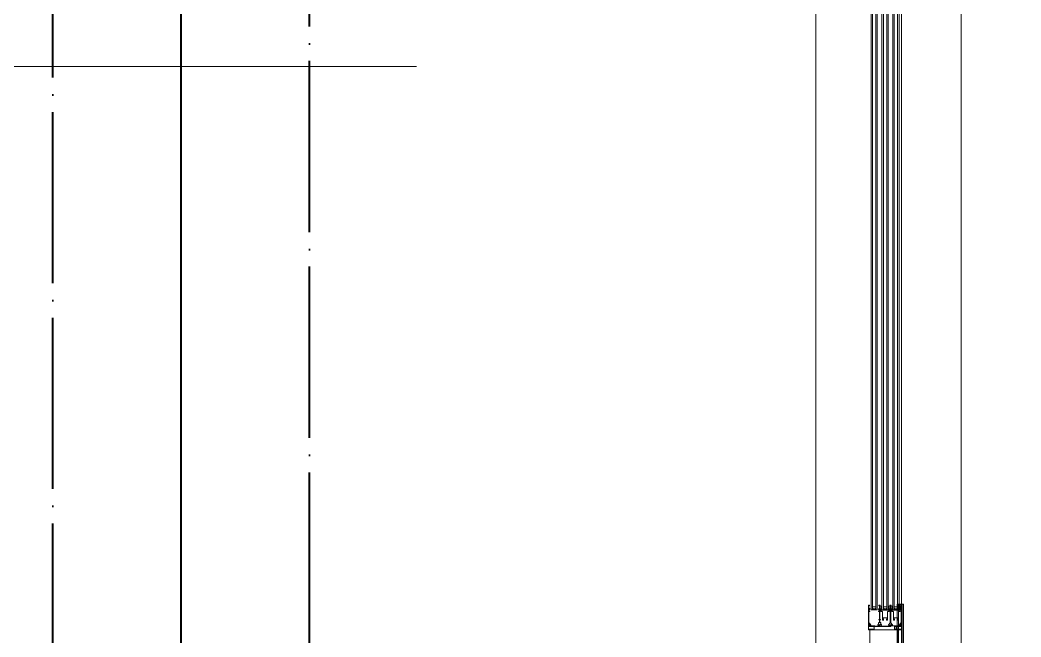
# Model space of a CAD drawing. Header units: centimetres. Extents: x 405464 to 563355, y 50011 to 66875.
# Drawn here: x 518019.2 to 518370.2, y 55194.4 to 55410.6 of the extents above; entities that cross this region are included whole.
import ezdxf
from ezdxf.enums import TextEntityAlignment as Align

# ---------------------------------------------------------------- set-up
doc = ezdxf.new("R2010")
doc.units = ezdxf.units.CM
doc.linetypes.add('DASHDOT', pattern=[25.4, 12.7, -6.35, 0, -6.35])
doc.linetypes.add('SOGUKSU1', pattern=[72, 60, -6, 0, -6])
doc.layers.get('0').update_dxf_attribs({"lineweight": 9})
for name, color, linetype, lineweight in [('0-KRCN-MİMARİ-220526', 8, 'Continuous', 9), ('0-KRCN-SHT-PROSES-BORU', 1, '0-Y_LINE', 40), ('0-KRCN-SHT-SOGUKSU', 141, 'SOGUKSU1', 40), ('A_Aks', 30, 'DASHDOT', 9), ('A_Pencere Doğrama-Ex', 140, 'Continuous', 15), ('G_0.09', 254, 'Continuous', 9), ('M00_Mahal_No$0$MH_Alan', 51, 'Continuous', 9), ('PN_Aluminyum', 150, 'Continuous', 15)]:
    doc.layers.add(name, color=color, linetype=linetype, lineweight=lineweight)
doc.styles.add('BORU', font='AGENCYR.TTF')
doc.styles.add('M00_Mahal_No$0$Kalin01', font='swissk.ttf')
doc.styles.add('M00_Mahal_No$0$Normal', font='swiss.ttf')
doc.styles.add('MAHAL', font='swissc.ttf')
doc.linetypes.add('0-Y_LINE', pattern='A,100,-0.5,["Y",BORU,S=9,R=0,X=0,Y=-4.5],-5', length=105.5)

# ---------------------------------------------------------------- blocks, each defined once
blk = doc.blocks.new('1_etap')
at = {"color": 8}
for p, q in [((1428.46, 2886.08), (1428.46, 2877.72)), ((1428.65, 2886.1), (1428.49, 2886.1)), ((1428.64, 2885.78), (1428.78, 2885.91)), ((1428.64, 2884.93), (1428.64, 2885.78)), ((1428.78, 2885.99), (1428.67, 2886.09)), ((1428.77, 2885.03), (1428.77, 2884.93)), ((1428.84, 2885.06), (1428.79, 2885.06)), ((1428.89, 2884.68), (1428.89, 2885.01)), ((1432.14, 2885.99), (1432.25, 2886.09)), ((1432.28, 2885.78), (1432.14, 2885.91)), ((1432.27, 2886.1), (1432.46, 2886.1)), ((1432.28, 2884.93), (1432.28, 2885.78)), ((1432.59, 2885.91), (1432.46, 2885.78)), ((1432.46, 2884.93), (1432.46, 2885.78)), ((1432.48, 2886.09), (1432.59, 2885.99)), ((1432.95, 2883.95), (1432.95, 2885.75)), ((1433, 2885.8), (1433.13, 2885.8)), ((1433.16, 2885.77), (1433.16, 2884.44)), ((1435.39, 2884.44), (1435.39, 2885.77)), ((1435.42, 2885.8), (1435.54, 2885.8)), ((1435.59, 2885.75), (1435.59, 2883.95)), ((1435.95, 2885.99), (1436.06, 2886.09)), ((1436.09, 2885.78), (1435.95, 2885.91)), ((1436.08, 2886.1), (1436.28, 2886.1)), ((1436.09, 2885.78), (1436.09, 2884.93)), ((1436.41, 2885.91), (1436.27, 2885.78)), ((1436.27, 2885.78), (1436.27, 2884.93)), ((1436.3, 2886.09), (1436.41, 2885.99)), ((1436.77, 2883.95), (1436.77, 2885.75)), ((1436.82, 2885.8), (1436.94, 2885.8)), ((1436.97, 2885.77), (1436.97, 2884.44)), ((1439.2, 2884.44), (1439.2, 2885.77)), ((1439.23, 2885.8), (1439.35, 2885.8)), ((1439.4, 2885.75), (1439.4, 2883.95)), ((1439.66, 2884.68), (1439.66, 2885.01)), ((1439.71, 2885.06), (1439.75, 2885.06)), ((1439.77, 2885.99), (1439.88, 2886.09)), ((1439.9, 2885.78), (1439.77, 2885.91)), ((1439.78, 2885.03), (1439.78, 2884.93)), ((1439.9, 2886.1), (1440.06, 2886.1)), ((1439.9, 2884.93), (1439.9, 2885.78)), ((1440.08, 2886.08), (1440.08, 2877.72)), ((1428.64, 2884.09), (1428.64, 2884.76)), ((1428.64, 2879.86), (1428.64, 2883.92)), ((1428.74, 2884.91), (1428.67, 2884.91)), ((1428.67, 2884.79), (1428.74, 2884.79)), ((1428.74, 2884.06), (1428.67, 2884.06)), ((1428.67, 2883.94), (1428.84, 2883.94)), ((1428.77, 2884.76), (1428.77, 2884.66)), ((1428.77, 2884.19), (1428.77, 2884.09)), ((1428.79, 2884.63), (1428.84, 2884.63)), ((1428.84, 2884.21), (1428.79, 2884.21)), ((1428.89, 2883.99), (1428.89, 2884.16)), ((1432.03, 2884.68), (1432.03, 2884.91)), ((1432.03, 2884.91), (1432.25, 2884.91)), ((1432.03, 2883.99), (1432.03, 2884.16)), ((1432.13, 2884.63), (1432.08, 2884.63)), ((1432.08, 2884.21), (1432.13, 2884.21)), ((1432.25, 2883.94), (1432.08, 2883.94)), ((1432.15, 2884.76), (1432.15, 2884.66)), ((1432.15, 2884.19), (1432.15, 2884.09)), ((1432.25, 2884.79), (1432.18, 2884.79)), ((1432.18, 2884.06), (1432.25, 2884.06)), ((1432.28, 2884.09), (1432.28, 2884.76)), ((1432.28, 2881.13), (1432.28, 2883.92)), ((1432.46, 2884.09), (1432.46, 2884.76)), ((1432.46, 2881.14), (1432.46, 2883.92)), ((1432.7, 2884.91), (1432.48, 2884.91)), ((1432.48, 2884.79), (1432.56, 2884.79)), ((1432.56, 2884.07), (1432.48, 2884.07)), ((1432.48, 2883.95), (1432.65, 2883.95)), ((1432.58, 2884.76), (1432.58, 2884.66)), ((1432.58, 2884.19), (1432.58, 2884.09)), ((1432.61, 2884.64), (1432.65, 2884.64)), ((1432.65, 2884.22), (1432.61, 2884.22)), ((1432.7, 2884.69), (1432.7, 2884.91)), ((1432.7, 2884), (1432.7, 2884.17)), ((1433.38, 2883.9), (1433, 2883.9)), ((1433.18, 2884.4), (1434.18, 2884.4)), ((1433.38, 2880.92), (1433.38, 2883.9)), ((1434.94, 2881.72), (1433.6, 2881.72)), ((1433.6, 2881.72), (1433.6, 2881.24)), ((1434.2, 2884.38), (1434.2, 2884.36)), ((1434.22, 2884.34), (1434.33, 2884.34)), ((1434.35, 2884.36), (1434.35, 2884.38)), ((1434.37, 2884.4), (1435.36, 2884.4)), ((1434.94, 2881.53), (1434.94, 2881.72)), ((1434.97, 2881.47), (1434.94, 2881.52)), ((1434.94, 2881.42), (1434.97, 2881.47)), ((1435.54, 2883.9), (1435.16, 2883.9)), ((1435.16, 2883.9), (1435.16, 2880.92)), ((1436.06, 2884.91), (1435.84, 2884.91)), ((1435.84, 2884.91), (1435.84, 2884.69)), ((1435.84, 2884.17), (1435.84, 2884)), ((1435.89, 2884.64), (1435.94, 2884.64)), ((1435.94, 2884.22), (1435.89, 2884.22)), ((1435.89, 2883.95), (1436.06, 2883.95)), ((1435.96, 2884.66), (1435.96, 2884.76)), ((1435.96, 2884.09), (1435.96, 2884.19)), ((1435.99, 2884.79), (1436.06, 2884.79)), ((1436.06, 2884.07), (1435.99, 2884.07)), ((1436.09, 2884.76), (1436.09, 2884.09)), ((1436.09, 2883.92), (1436.09, 2879.86)), ((1436.27, 2884.76), (1436.27, 2884.09)), ((1436.27, 2883.92), (1436.27, 2879.86)), ((1436.29, 2884.91), (1436.51, 2884.91)), ((1436.37, 2884.79), (1436.29, 2884.79)), ((1436.29, 2884.07), (1436.37, 2884.07)), ((1436.46, 2883.95), (1436.29, 2883.95)), ((1436.39, 2884.66), (1436.39, 2884.76)), ((1436.39, 2884.09), (1436.39, 2884.19)), ((1436.46, 2884.64), (1436.42, 2884.64)), ((1436.42, 2884.22), (1436.46, 2884.22)), ((1436.51, 2884.91), (1436.51, 2884.69)), ((1436.51, 2884.17), (1436.51, 2884)), ((1437.2, 2883.9), (1436.82, 2883.9)), ((1437, 2884.4), (1437.99, 2884.4)), ((1437.2, 2880.92), (1437.2, 2883.9)), ((1438.76, 2881.72), (1437.42, 2881.72)), ((1437.42, 2881.72), (1437.42, 2881.24)), ((1438.01, 2884.38), (1438.01, 2884.36)), ((1438.03, 2884.34), (1438.14, 2884.34)), ((1438.16, 2884.36), (1438.16, 2884.38)), ((1438.18, 2884.4), (1439.17, 2884.4)), ((1438.76, 2881.53), (1438.76, 2881.72)), ((1438.79, 2881.47), (1438.76, 2881.52)), ((1438.76, 2881.42), (1438.79, 2881.47)), ((1439.35, 2883.9), (1438.98, 2883.9)), ((1438.98, 2883.9), (1438.98, 2880.92)), ((1439.66, 2883.99), (1439.66, 2884.16)), ((1439.75, 2884.63), (1439.71, 2884.63)), ((1439.71, 2884.21), (1439.75, 2884.21)), ((1439.88, 2883.94), (1439.71, 2883.94)), ((1439.78, 2884.76), (1439.78, 2884.66)), ((1439.78, 2884.19), (1439.78, 2884.09)), ((1439.8, 2884.91), (1439.88, 2884.91)), ((1439.88, 2884.79), (1439.8, 2884.79)), ((1439.8, 2884.06), (1439.88, 2884.06)), ((1439.9, 2884.09), (1439.9, 2884.76)), ((1439.9, 2879.86), (1439.9, 2883.92)), ((1428.64, 2878.68), (1428.64, 2879.46)), ((1428.65, 2879.03), (1428.65, 2878.79)), ((1428.66, 2878.77), (1428.74, 2878.69)), ((1428.87, 2879.83), (1428.67, 2879.83)), ((1428.67, 2879.48), (1428.76, 2879.48)), ((1429.54, 2878.66), (1428.67, 2878.66)), ((1428.78, 2879.06), (1428.68, 2879.06)), ((1428.76, 2878.68), (1429.58, 2878.68)), ((1428.8, 2878.89), (1428.8, 2879.03)), ((1429.59, 2878.86), (1428.83, 2878.86)), ((1428.92, 2879.79), (1428.89, 2879.83)), ((1428.93, 2879.63), (1428.93, 2879.77)), ((1429.07, 2879.18), (1429.18, 2879.18)), ((1429.23, 2879.23), (1429.23, 2879.28)), ((1429.64, 2878.84), (1429.6, 2878.86)), ((1429.68, 2878.86), (1429.64, 2878.84)), ((1430.68, 2878.86), (1429.69, 2878.86)), ((1429.7, 2878.68), (1430.48, 2878.68)), ((1430.22, 2878.66), (1429.74, 2878.66)), ((1430.38, 2878.57), (1430.23, 2878.66)), ((1430.4, 2877.81), (1430.4, 2878.55)), ((1430.5, 2878.66), (1430.5, 2877.7)), ((1430.7, 2878.68), (1430.7, 2878.84)), ((1430.73, 2878.76), (1430.73, 2878.81)), ((1436.24, 2878.66), (1430.73, 2878.66)), ((1430.76, 2878.84), (1431.18, 2878.84)), ((1436.06, 2878.66), (1430.83, 2878.66)), ((1431.19, 2878.84), (1431.24, 2878.81)), ((1431.24, 2878.81), (1431.28, 2878.84)), ((1431.29, 2878.84), (1432.25, 2878.84)), ((1431.69, 2879.23), (1431.69, 2879.29)), ((1432.25, 2879.18), (1431.74, 2879.18)), ((1431.99, 2879.99), (1432.03, 2880.03)), ((1431.99, 2879.63), (1431.99, 2879.98)), ((1432.05, 2880.04), (1432.25, 2880.04)), ((1432.08, 2880.98), (1432.08, 2881.08)), ((1432.1, 2881.11), (1432.25, 2881.11)), ((1432.25, 2880.96), (1432.1, 2880.96)), ((1432.28, 2880.06), (1432.28, 2880.93)), ((1432.28, 2878.86), (1432.28, 2879.16)), ((1432.46, 2880.06), (1432.46, 2880.94)), ((1432.46, 2878.87), (1432.46, 2879.46)), ((1432.63, 2881.11), (1432.48, 2881.11)), ((1432.48, 2880.96), (1432.63, 2880.96)), ((1432.69, 2880.04), (1432.48, 2880.04)), ((1432.48, 2879.48), (1432.57, 2879.48)), ((1434.22, 2878.84), (1432.48, 2878.84)), ((1432.66, 2880.99), (1432.66, 2881.09)), ((1432.74, 2879.99), (1432.7, 2880.03)), ((1432.75, 2879.63), (1432.75, 2879.98)), ((1432.89, 2879.18), (1433, 2879.18)), ((1433.05, 2879.23), (1433.05, 2879.29)), ((1433.76, 2880.85), (1433.45, 2880.85)), ((1433.63, 2881.21), (1433.76, 2881.22)), ((1433.78, 2881.19), (1433.78, 2880.88)), ((1434.27, 2878.82), (1434.23, 2878.84)), ((1434.31, 2878.84), (1434.27, 2878.82)), ((1435.76, 2878.84), (1434.33, 2878.84)), ((1434.76, 2880.88), (1434.76, 2881.19)), ((1434.79, 2881.22), (1434.92, 2881.21)), ((1435.09, 2880.85), (1434.79, 2880.85)), ((1434.94, 2881.24), (1434.94, 2881.41)), ((1435.5, 2879.29), (1435.5, 2879.23)), ((1435.55, 2879.18), (1435.76, 2879.18)), ((1435.79, 2879.16), (1435.79, 2878.87)), ((1435.8, 2879.78), (1435.8, 2879.63)), ((1435.84, 2879.83), (1435.81, 2879.79)), ((1436.06, 2879.84), (1435.86, 2879.84)), ((1435.94, 2879.03), (1435.94, 2878.84)), ((1435.94, 2878.84), (1435.94, 2878.84)), ((1436.2, 2879.14), (1435.96, 2879.05)), ((1435.97, 2878.81), (1436.03, 2878.81)), ((1436.06, 2878.81), (1436.15, 2878.84)), ((1436.19, 2878.69), (1436.12, 2878.67)), ((1436.26, 2879.02), (1436.26, 2878.68)), ((1436.29, 2879.02), (1436.26, 2879.02)), ((1436.27, 2879.46), (1436.27, 2879.23)), ((1436.29, 2879.84), (1436.5, 2879.84)), ((1436.39, 2879.48), (1436.29, 2879.48)), ((1438.57, 2878.86), (1436.46, 2878.86)), ((1436.52, 2879.83), (1436.55, 2879.79)), ((1436.56, 2879.78), (1436.56, 2879.63)), ((1436.81, 2879.18), (1436.7, 2879.18)), ((1436.86, 2879.29), (1436.86, 2879.23)), ((1437.57, 2880.85), (1437.27, 2880.85)), ((1437.44, 2881.21), (1437.57, 2881.22)), ((1437.53, 2877.7), (1437.53, 2878.66)), ((1437.56, 2878.68), (1438.84, 2878.68)), ((1437.6, 2881.19), (1437.6, 2880.88)), ((1438.15, 2877.81), (1438.15, 2878.55)), ((1438.16, 2878.57), (1438.32, 2878.66)), ((1438.33, 2878.66), (1438.81, 2878.66)), ((1438.58, 2880.88), (1438.58, 2881.19)), ((1438.63, 2878.84), (1438.59, 2878.86)), ((1438.6, 2881.22), (1438.73, 2881.21)), ((1438.91, 2880.85), (1438.6, 2880.85)), ((1438.67, 2878.86), (1438.63, 2878.84)), ((1439.72, 2878.86), (1438.68, 2878.86)), ((1438.76, 2881.24), (1438.76, 2881.41)), ((1438.96, 2878.68), (1439.78, 2878.68)), ((1439, 2878.66), (1439.88, 2878.66)), ((1439.31, 2879.23), (1439.31, 2879.28)), ((1439.47, 2879.18), (1439.36, 2879.18)), ((1439.61, 2879.63), (1439.61, 2879.77)), ((1439.62, 2879.79), (1439.66, 2879.83)), ((1439.67, 2879.83), (1439.88, 2879.83)), ((1439.74, 2879.03), (1439.74, 2878.89)), ((1439.87, 2879.06), (1439.77, 2879.06)), ((1439.88, 2879.48), (1439.79, 2879.48)), ((1439.8, 2878.69), (1439.89, 2878.77)), ((1439.89, 2878.79), (1439.89, 2879.03)), ((1439.9, 2878.68), (1439.9, 2879.46)), ((1428.46, 2877.57), (1428.46, 2877.53)), ((1428.55, 2877.67), (1428.47, 2877.59)), ((1428.49, 2877.7), (1429.14, 2877.7)), ((1428.49, 2877.5), (1430.54, 2877.5)), ((1429.18, 2877.68), (1428.57, 2877.68)), ((1430.48, 2877.68), (1429.3, 2877.68)), ((1429.34, 2877.7), (1430.22, 2877.7)), ((1430.23, 2877.7), (1430.38, 2877.79)), ((1430.55, 2877.5), (1430.59, 2877.52)), ((1430.62, 2877.52), (1430.66, 2877.5)), ((1430.67, 2877.5), (1433.34, 2877.5)), ((1433.35, 2877.5), (1433.39, 2877.52)), ((1433.41, 2877.52), (1433.45, 2877.5)), ((1433.46, 2877.5), (1435.07, 2877.5)), ((1435.08, 2877.5), (1435.12, 2877.52)), ((1435.14, 2877.52), (1435.18, 2877.5)), ((1435.19, 2877.5), (1436.87, 2877.5)), ((1436.88, 2877.5), (1436.92, 2877.52)), ((1436.94, 2877.52), (1436.98, 2877.5)), ((1436.99, 2877.5), (1440.06, 2877.5)), ((1439.24, 2877.68), (1437.56, 2877.68)), ((1438.32, 2877.7), (1438.16, 2877.79)), ((1439.21, 2877.7), (1438.33, 2877.7)), ((1439.97, 2877.68), (1439.36, 2877.68)), ((1440.06, 2877.7), (1439.4, 2877.7)), ((1440.08, 2877.59), (1439.99, 2877.67)), ((1440.08, 2877.53), (1440.08, 2877.57))]:
    blk.add_line(p, q, dxfattribs=at)
for points in [[(1429.86, 2884.55), (1429.86, 3253.13), (1429.36, 3253.13), (1429.36, 2884.55)], [(1431.56, 2884.55), (1431.56, 3253.13), (1431.06, 3253.13), (1431.06, 2884.55)], [(1433.67, 2884.55), (1433.67, 3253.13), (1433.17, 3253.13), (1433.17, 2884.55)], [(1435.37, 2884.55), (1435.37, 3253.13), (1434.87, 3253.13), (1434.87, 2884.55)], [(1437.49, 2884.55), (1437.49, 3253.13), (1436.99, 3253.13), (1436.99, 2884.55)], [(1439.19, 2884.55), (1439.19, 3253.13), (1438.69, 3253.13), (1438.69, 2884.55)], [(1431.06, 2885.05), (1430.76, 2884.85), (1430.16, 2884.85), (1429.86, 2885.05), (1429.86, 2885.55), (1431.06, 2885.55)], [(1431.03, 2885.07), (1430.75, 2884.88), (1430.17, 2884.88), (1429.89, 2885.07), (1429.89, 2885.52), (1431.03, 2885.52)], [(1434.87, 2885.05), (1434.57, 2884.85), (1433.97, 2884.85), (1433.67, 2885.05), (1433.67, 2885.55), (1434.87, 2885.55)], [(1434.84, 2885.07), (1434.56, 2884.88), (1433.98, 2884.88), (1433.7, 2885.07), (1433.7, 2885.52), (1434.84, 2885.52)], [(1438.69, 2885.05), (1438.39, 2884.85), (1437.79, 2884.85), (1437.49, 2885.05), (1437.49, 2885.55), (1438.69, 2885.55)], [(1438.66, 2885.07), (1438.38, 2884.88), (1437.8, 2884.88), (1437.52, 2885.07), (1437.52, 2885.52), (1438.66, 2885.52)], [(1439.03, 2517.87), (1439.03, 2886.48), (1438.53, 2886.48), (1438.53, 2517.87)], [(1439.03, 2886.48), (1439.03, 2886.18), (1440.23, 2886.18), (1440.23, 2886.48)], [(1440.23, 2885.98), (1439.93, 2886.18), (1439.33, 2886.18), (1439.03, 2885.98), (1439.03, 2885.48), (1440.23, 2885.48)], [(1440.2, 2885.96), (1439.92, 2886.15), (1439.34, 2886.15), (1439.06, 2885.96), (1439.06, 2885.51), (1440.2, 2885.51)], [(1440.73, 2517.87), (1440.73, 2886.48), (1440.23, 2886.48), (1440.23, 2517.87)], [(1429.86, 2884.55), (1429.86, 2884.85), (1431.06, 2884.85), (1431.06, 2884.55)], [(1433.67, 2884.55), (1433.67, 2884.85), (1434.87, 2884.85), (1434.87, 2884.55)], [(1437.49, 2884.55), (1437.49, 2884.85), (1438.69, 2884.85), (1438.69, 2884.55)]]:
    blk.add_lwpolyline(points, close=True, dxfattribs=at)
for centre, radius, start, end in [((1428.49, 2886.08), 0.025, 90, 180), ((1428.65, 2886.08), 0.025, 45.971, 90), ((1428.79, 2885.03), 0.025, 90, 180), ((1428.74, 2885.95), 0.05, 315, 45.971), ((1428.84, 2885.01), 0.05, 0, 90), ((1432.17, 2885.95), 0.05, 134.029, 225), ((1432.27, 2886.08), 0.025, 90, 134.029), ((1432.46, 2886.08), 0.025, 45.971, 90), ((1432.56, 2885.95), 0.05, 315, 45.971), ((1433, 2885.75), 0.05, 90.0013, 179.9993), ((1433.13, 2885.77), 0.03, 0, 90), ((1435.42, 2885.77), 0.03, 90, 180), ((1435.54, 2885.75), 0.05, 0, 90), ((1435.99, 2885.95), 0.05, 134.029, 225), ((1436.08, 2886.08), 0.025, 90, 134.029), ((1436.28, 2886.08), 0.025, 45.9709, 89.9999), ((1436.37, 2885.95), 0.05, 315, 45.971), ((1436.82, 2885.75), 0.05, 90.0013, 179.9993), ((1436.94, 2885.77), 0.03, 0, 90), ((1439.23, 2885.77), 0.03, 90, 180), ((1439.35, 2885.75), 0.05, 0, 90), ((1439.71, 2885.01), 0.05, 90, 180), ((1439.8, 2885.95), 0.05, 134.029, 225), ((1439.75, 2885.03), 0.025, 360, 90), ((1439.9, 2886.08), 0.025, 90, 134.029), ((1440.06, 2886.08), 0.025, 0, 90), ((1428.67, 2884.93), 0.025, 180, 270), ((1428.67, 2884.76), 0.025, 90, 180), ((1428.67, 2884.09), 0.025, 180, 270), ((1428.67, 2883.92), 0.025, 90, 180), ((1428.74, 2884.93), 0.025, 270, 360), ((1428.74, 2884.76), 0.025, 0, 90), ((1428.74, 2884.09), 0.025, 270, 0), ((1428.79, 2884.66), 0.025, 180, 270), ((1428.79, 2884.19), 0.025, 90, 180), ((1428.84, 2884.68), 0.05, 270, 0), ((1428.84, 2884.16), 0.05, 360, 90), ((1428.84, 2883.99), 0.05, 270, 0), ((1432.08, 2884.68), 0.05, 180, 270), ((1432.08, 2884.16), 0.05, 90, 180), ((1432.08, 2883.99), 0.05, 180, 270), ((1432.13, 2884.66), 0.025, 270, 0), ((1432.13, 2884.19), 0.025, 0, 90), ((1432.18, 2884.76), 0.025, 90, 180), ((1432.18, 2884.09), 0.025, 180, 270), ((1432.25, 2884.93), 0.025, 270, 359.9875), ((1432.25, 2884.76), 0.025, 0, 90), ((1432.25, 2884.09), 0.025, 270, 0), ((1432.25, 2883.92), 0.025, 0, 90), ((1432.48, 2884.93), 0.025, 180, 270), ((1432.48, 2884.76), 0.025, 90, 180), ((1432.48, 2884.09), 0.025, 180, 270), ((1432.48, 2883.92), 0.025, 90, 180), ((1432.56, 2884.76), 0.025, 0, 90), ((1432.56, 2884.09), 0.025, 270, 0), ((1432.61, 2884.66), 0.025, 180, 270), ((1432.61, 2884.19), 0.025, 90, 180), ((1432.65, 2884.69), 0.05, 270, 0), ((1432.65, 2884.17), 0.05, 0, 90), ((1432.65, 2884), 0.05, 270, 0), ((1433, 2883.95), 0.05, 180, 270), ((1433.16, 2884.41), 0.0195, 127.9912, 307.9912), ((1433.14, 2884.44), 0.02, 320.3363, 0), ((1433.18, 2884.38), 0.02, 90, 115.646), ((1434.18, 2884.38), 0.02, 0, 90), ((1434.22, 2884.36), 0.02, 180, 270), ((1434.33, 2884.36), 0.02, 270, 0), ((1434.37, 2884.38), 0.02, 90, 180), ((1434.97, 2881.53), 0.025, 180, 209), ((1435.36, 2884.38), 0.02, 64.354, 90), ((1435.38, 2884.41), 0.0195, 232.0088, 52.0088), ((1435.41, 2884.44), 0.02, 180, 219.6637), ((1435.54, 2883.95), 0.05, 270, 0), ((1435.89, 2884.69), 0.05, 180, 270), ((1435.89, 2884.17), 0.05, 90, 180), ((1435.89, 2884), 0.05, 180, 270), ((1435.94, 2884.66), 0.025, 270, 0), ((1435.94, 2884.19), 0.025, 0, 90), ((1435.99, 2884.76), 0.025, 90, 180), ((1435.99, 2884.09), 0.025, 180, 270), ((1436.06, 2884.93), 0.025, 270, 0), ((1436.06, 2884.76), 0.025, 0, 90), ((1436.06, 2884.09), 0.025, 270, 0), ((1436.06, 2883.92), 0.025, 0, 90), ((1436.29, 2884.93), 0.025, 183.7532, 270), ((1436.29, 2884.76), 0.025, 90, 176.2469), ((1436.29, 2884.09), 0.025, 183.7531, 270), ((1436.29, 2883.92), 0.025, 90, 176.2469), ((1436.37, 2884.76), 0.025, 0, 90), ((1436.37, 2884.09), 0.025, 270, 0), ((1436.42, 2884.66), 0.025, 180, 270), ((1436.42, 2884.19), 0.025, 90, 180), ((1436.46, 2884.69), 0.05, 270, 0), ((1436.46, 2884.17), 0.05, 0, 90), ((1436.46, 2884), 0.05, 270, 0), ((1436.82, 2883.95), 0.05, 180, 270), ((1436.98, 2884.41), 0.0195, 127.9912, 307.9912), ((1436.95, 2884.44), 0.02, 320.3363, 0), ((1437, 2884.38), 0.02, 90, 115.646), ((1437.99, 2884.38), 0.02, 0, 90), ((1438.03, 2884.36), 0.02, 180, 270), ((1438.14, 2884.36), 0.02, 270, 0), ((1438.18, 2884.38), 0.02, 90, 180), ((1438.78, 2881.53), 0.025, 180, 209), ((1439.17, 2884.38), 0.02, 64.354, 90), ((1439.19, 2884.41), 0.0195, 232.0088, 52.0088), ((1439.22, 2884.44), 0.02, 180, 219.6637), ((1439.35, 2883.95), 0.05, 270, 0), ((1439.71, 2884.68), 0.05, 180, 270), ((1439.71, 2884.16), 0.05, 90, 180), ((1439.71, 2883.99), 0.05, 180, 270), ((1439.75, 2884.66), 0.025, 270, 0), ((1439.75, 2884.19), 0.025, 0, 90), ((1439.8, 2884.93), 0.025, 180, 270), ((1439.8, 2884.76), 0.025, 90, 180), ((1439.8, 2884.09), 0.025, 180, 270), ((1439.88, 2884.93), 0.025, 270, 360), ((1439.88, 2884.76), 0.025, 360, 90), ((1439.88, 2884.09), 0.025, 270, 0), ((1439.88, 2883.92), 0.025, 0, 90), ((1428.67, 2879.86), 0.025, 180, 270), ((1428.67, 2879.46), 0.025, 90, 179.9922), ((1428.67, 2878.68), 0.025, 180, 270), ((1428.68, 2879.03), 0.025, 90, 180), ((1428.68, 2878.79), 0.025, 180, 225), ((1428.76, 2878.7), 0.025, 225, 270), ((1428.76, 2879.46), 0.025, 20.2755, 90), ((1429.23, 2879.63), 0.48, 200.2755, 248.4711), ((1428.78, 2879.03), 0.025, 0, 90), ((1428.83, 2878.89), 0.025, 180, 270), ((1428.87, 2879.81), 0.025, 45, 90), ((1428.91, 2879.77), 0.025, 0, 45), ((1429.23, 2879.63), 0.3, 180, 261.7868), ((1429.07, 2879.23), 0.05, 248.4711, 270), ((1429.18, 2879.23), 0.05, 270, 0), ((1429.18, 2879.28), 0.05, 360, 81.7868), ((1429.54, 2878.61), 0.05, 35.6853, 90), ((1429.58, 2878.66), 0.025, 22.6199, 90), ((1429.64, 2878.68), 0.07, 215.6853, 324.3147), ((1429.59, 2878.84), 0.025, 61.9906, 90), ((1429.64, 2878.68), 0.04, 202.6199, 337.3801), ((1429.69, 2878.84), 0.025, 90, 118.0094), ((1429.7, 2878.66), 0.025, 90, 157.3801), ((1429.74, 2878.61), 0.05, 90, 144.3147), ((1430.22, 2878.63), 0.025, 60, 90), ((1430.37, 2878.55), 0.025, 0, 60), ((1430.48, 2878.66), 0.025, 0, 90), ((1430.68, 2878.84), 0.025, 0, 90), ((1430.73, 2878.68), 0.025, 180, 270), ((1430.76, 2878.81), 0.025, 90, 180), ((1430.83, 2878.76), 0.1, 180, 270), ((1431.18, 2878.81), 0.025, 62, 90), ((1431.29, 2878.81), 0.025, 90, 118), ((1431.74, 2879.29), 0.05, 98.2132, 180), ((1431.74, 2879.23), 0.05, 180, 270), ((1431.69, 2879.63), 0.3, 278.2132, 0), ((1432.01, 2879.98), 0.025, 135, 180), ((1432.05, 2880.01), 0.025, 90, 135), ((1432.1, 2881.08), 0.025, 90, 180), ((1432.1, 2880.98), 0.025, 180, 270), ((1432.25, 2881.13), 0.025, 270, 0), ((1432.25, 2880.93), 0.025, 0, 90), ((1432.25, 2880.06), 0.025, 270, 0), ((1432.25, 2879.16), 0.025, 0, 90), ((1432.25, 2878.86), 0.025, 270, 0), ((1432.48, 2881.14), 0.025, 180, 270), ((1432.48, 2880.94), 0.025, 90, 180), ((1432.48, 2880.06), 0.025, 180, 270), ((1432.48, 2879.46), 0.025, 90, 179.9923), ((1432.48, 2878.87), 0.025, 179.9923, 270), ((1432.57, 2879.46), 0.025, 20.2755, 90), ((1433.05, 2879.63), 0.48, 200.2755, 248.4711), ((1432.63, 2881.09), 0.025, 0, 90), ((1432.63, 2880.99), 0.025, 270, 0), ((1432.69, 2880.01), 0.025, 45, 90), ((1432.72, 2879.98), 0.025, 360, 45), ((1433.05, 2879.63), 0.3, 180, 261.7868), ((1432.89, 2879.23), 0.05, 248.4711, 270), ((1433, 2879.29), 0.05, 360, 81.7868), ((1433, 2879.23), 0.05, 270, 360), ((1433.45, 2880.92), 0.07, 180, 270), ((1433.63, 2881.24), 0.025, 180, 273), ((1433.76, 2881.19), 0.025, 0, 93), ((1433.76, 2880.88), 0.025, 270, 0), ((1434.22, 2878.82), 0.025, 62, 90), ((1434.33, 2878.82), 0.025, 90, 118), ((1434.79, 2881.19), 0.025, 87, 180), ((1434.79, 2880.88), 0.025, 180, 270), ((1434.92, 2881.24), 0.025, 267, 0), ((1434.97, 2881.41), 0.025, 151, 180), ((1435.09, 2880.92), 0.07, 270, 0), ((1435.55, 2879.29), 0.05, 98.2132, 180), ((1435.55, 2879.23), 0.05, 180, 270), ((1435.5, 2879.63), 0.3, 278.2132, 0), ((1435.76, 2879.16), 0.025, 0, 90), ((1435.76, 2878.87), 0.025, 270, 0), ((1435.82, 2879.78), 0.025, 135, 180), ((1435.86, 2879.81), 0.025, 90, 135), ((1435.97, 2879.03), 0.025, 110.0323, 180.0323), ((1435.97, 2878.84), 0.025, 180.0323, 270.0323), ((1436.03, 2878.91), 0.1, 270.0323, 286.2382), ((1436.06, 2879.86), 0.025, 270, 0), ((1436.06, 2878.86), 0.2, 270, 286.2382), ((1436.17, 2878.77), 0.0788, 286.2382, 106.2382), ((1436.17, 2879.23), 0.1, 290.0323, 0.0323), ((1436.24, 2878.68), 0.025, 270, 0), ((1436.29, 2879.86), 0.025, 180, 270), ((1436.29, 2879.46), 0.025, 90.0323, 180.0323), ((1436.29, 2878.87), 0.15, 4.9171, 90), ((1436.39, 2879.46), 0.025, 20.3078, 90.0323), ((1436.86, 2879.63), 0.48, 200.3078, 248.5034), ((1436.46, 2878.89), 0.025, 184.9171, 270), ((1436.5, 2879.81), 0.025, 45, 90), ((1436.53, 2879.78), 0.025, 360, 45), ((1436.86, 2879.63), 0.3, 180, 240.3036), ((1436.7, 2879.23), 0.05, 248.5034, 270.0323), ((1436.86, 2879.63), 0.3, 240.4135, 261.8191), ((1436.81, 2879.23), 0.05, 270.0323, 0.0323), ((1436.81, 2879.29), 0.05, 0.0323, 81.8191), ((1437.27, 2880.92), 0.07, 180, 270), ((1437.44, 2881.24), 0.025, 180, 273), ((1437.56, 2878.66), 0.025, 90, 180), ((1437.57, 2881.19), 0.025, 0, 93), ((1437.57, 2880.88), 0.025, 270, 0), ((1438.17, 2878.55), 0.025, 120, 180), ((1438.33, 2878.63), 0.025, 90, 120), ((1438.57, 2878.84), 0.025, 61.9906, 90), ((1438.6, 2881.19), 0.025, 87, 180), ((1438.6, 2880.88), 0.025, 180, 270), ((1438.68, 2878.84), 0.025, 90, 118.0094), ((1438.73, 2881.24), 0.025, 267, 0), ((1438.78, 2881.41), 0.025, 151, 180), ((1438.81, 2878.61), 0.05, 35.6853, 90), ((1438.84, 2878.66), 0.025, 22.6199, 90), ((1438.9, 2878.68), 0.07, 215.6853, 324.3147), ((1438.9, 2878.68), 0.04, 202.6199, 337.3801), ((1438.91, 2880.92), 0.07, 270, 0), ((1438.96, 2878.66), 0.025, 90, 157.3801), ((1439, 2878.61), 0.05, 90, 144.3147), ((1439.36, 2879.28), 0.05, 98.2132, 180), ((1439.36, 2879.23), 0.05, 180, 270), ((1439.31, 2879.63), 0.3, 278.2132, 0), ((1439.47, 2879.23), 0.05, 270, 291.5289), ((1439.31, 2879.63), 0.48, 291.5289, 339.7245), ((1439.64, 2879.77), 0.025, 135, 180), ((1439.67, 2879.81), 0.025, 90, 135), ((1439.72, 2878.89), 0.025, 270, 0), ((1439.77, 2879.03), 0.025, 90, 180), ((1439.79, 2879.46), 0.025, 90, 159.7245), ((1439.78, 2878.7), 0.025, 270, 315), ((1439.87, 2879.03), 0.025, 0, 90), ((1439.88, 2879.86), 0.025, 270, 0), ((1439.88, 2879.46), 0.025, 0.0078, 90), ((1439.88, 2878.68), 0.025, 270, 0), ((1439.87, 2878.79), 0.025, 315, 0), ((1428.49, 2877.72), 0.025, 180, 270), ((1428.49, 2877.57), 0.025, 135, 180), ((1428.49, 2877.53), 0.025, 180, 270), ((1428.57, 2877.66), 0.025, 90, 135), ((1429.14, 2877.75), 0.05, 270, 324.3147), ((1429.24, 2877.68), 0.07, 35.6853, 144.3147), ((1429.18, 2877.7), 0.025, 270, 337.3801), ((1429.24, 2877.68), 0.04, 22.6199, 157.3801), ((1429.3, 2877.7), 0.025, 202.6199, 270), ((1429.34, 2877.75), 0.05, 215.6853, 270), ((1430.22, 2877.72), 0.025, 270, 300), ((1430.37, 2877.81), 0.025, 300, 0), ((1430.48, 2877.7), 0.025, 270, 0), ((1430.54, 2877.53), 0.025, 270, 298), ((1430.6, 2877.5), 0.025, 62, 118), ((1430.67, 2877.53), 0.025, 242, 270), ((1433.34, 2877.53), 0.025, 270, 298), ((1433.4, 2877.5), 0.025, 62, 118), ((1433.46, 2877.53), 0.025, 242, 270), ((1435.07, 2877.53), 0.025, 270, 298), ((1435.13, 2877.5), 0.025, 62, 118), ((1435.19, 2877.53), 0.025, 242, 270), ((1436.87, 2877.53), 0.025, 270, 298), ((1436.93, 2877.5), 0.025, 62, 118), ((1436.99, 2877.53), 0.025, 242, 270), ((1437.56, 2877.7), 0.025, 180, 270), ((1438.17, 2877.81), 0.025, 180, 240), ((1438.33, 2877.72), 0.025, 240, 270), ((1439.21, 2877.75), 0.05, 270, 324.3147), ((1439.24, 2877.7), 0.025, 270, 337.3801), ((1439.3, 2877.68), 0.07, 35.6853, 144.3147), ((1439.3, 2877.68), 0.04, 22.6199, 157.3801), ((1439.36, 2877.7), 0.025, 202.6199, 270), ((1439.4, 2877.75), 0.05, 215.6853, 270), ((1439.97, 2877.66), 0.025, 45, 90), ((1440.06, 2877.72), 0.025, 270, 0), ((1440.06, 2877.53), 0.025, 270, 0), ((1440.06, 2877.57), 0.025, 0, 45)]:
    blk.add_arc(centre, radius, start, end, dxfattribs=at)
at = {"layer": 'A_Aks', "color": 8, "ltscale": 100}
for p, q in [((1410, -588.11), (1410, 5066.95)), ((1410, -588.11), (1410, 5066.95)), ((0, 3075), (1911.91, 3075)), ((0, 3075), (1911.91, 3075))]:
    blk.add_line(p, q, dxfattribs=at)
at = {"layer": 'G_0.09', "color": 8}
blk.add_line((1461, 3259.49), (1461, 90.54), dxfattribs=at)
at = {"layer": 'PN_Aluminyum', "color": 8}
blk.add_lwpolyline([(1438.92, 2872.5), (1438.92, 2877.5), (1428.92, 2877.5), (1428.92, 2872.5)], close=True, dxfattribs=at)
at = {"color": 8, "linetype": 'ByBlock', "lineweight": -2}
for tag, height, style, p in [('MAHALNO', 15.68, 'M00_Mahal_No$0$Kalin01', (-1403.52, 5183, -22.72)), ('MAHALADI', 25.09, 'M00_Mahal_No$0$Normal', (-1403.52, 5151.64, -22.72)), ('MAHALNO', 9.8, 'M00_Mahal_No$0$Kalin01', (-1049.84, 5038.22)), ('MAHALADI', 15.68, 'M00_Mahal_No$0$Normal', (-1049.84, 5018.62)), ('MAHALNO', 19.6, 'M00_Mahal_No$0$Kalin01', (585.19, 4515.87)), ('MAHALADI', 31.36, 'M00_Mahal_No$0$Normal', (585.19, 4476.67)), ('MAHALNO', 19.6, 'M00_Mahal_No$0$Kalin01', (543.65, 3917.94)), ('MAHALADI', 31.36, 'M00_Mahal_No$0$Normal', (543.65, 3878.74)), ('MAHALNO', 19.6, 'M00_Mahal_No$0$Kalin01', (175.42, 3438.17)), ('MAHALADI', 31.36, 'M00_Mahal_No$0$Normal', (175.42, 3398.97)), ('MAHALNO', 15.68, 'M00_Mahal_No$0$Kalin01', (662.5, 3278.68)), ('MAHALADI', 25.09, 'M00_Mahal_No$0$Normal', (662.5, 3247.32)), ('MAHALNO', 9.8, 'M00_Mahal_No$0$Kalin01', (928.42, 2524.93)), ('MAHALADI', 15.68, 'M00_Mahal_No$0$Normal', (928.42, 2505.33)), ('MAHALNO', 19.6, 'M00_Mahal_No$0$Kalin01', (683.01, 1295.87)), ('MAHALADI', 31.36, 'M00_Mahal_No$0$Normal', (683.01, 1256.67))]:
    blk.add_attdef(tag, text='', height=height, dxfattribs=dict(at, style=style)).set_placement(p, align=Align.MIDDLE_CENTER)
at = {"layer": 'A_Pencere Doğrama-Ex', "color": 8, "style": 'MAHAL'}
for p in [(163.41, 4608.46), (585.7, 4362.45), (584.07, 3781.1), (404.74, 3207.04), (477.62, 2356.77), (647.13, 1093.28), (160.83, 91.11)]:
    blk.add_attdef('KOT', p, '', height=10, dxfattribs=at)
at = {"layer": 'M00_Mahal_No$0$MH_Alan', "color": 8, "style": 'M00_Mahal_No$0$Normal'}
for height, p in [(25.09, (-1403.52, 5114.01, -22.72)), (15.68, (-1049.84, 4995.1)), (31.36, (585.19, 4429.63)), (31.36, (543.65, 3831.7)), (31.36, (175.42, 3351.93)), (25.09, (662.5, 3209.69)), (15.68, (928.42, 2481.81)), (31.36, (683.01, 1209.63))]:
    blk.add_attdef('ALAN', text='', height=height, dxfattribs=at).set_placement(p, align=Align.MIDDLE_CENTER)
blk = doc.blocks.new('A$C9e52caec')
at = {"color": 8}
blk.add_blockref('1_etap', (12530, 57), dxfattribs=at)
at = {"color": 8, "ltscale": 10}
blk.add_lwpolyline([(12564.5, 4737), (13970, 4737), (13970, 77), (12564.5, 77)], close=True, dxfattribs=at)

msp = doc.modelspace()

# ---------------------------------------------------------------- block references
at = {"layer": '0-KRCN-MİMARİ-220526', "rotation": 359.999999999997}
msp.add_blockref('A$C9e52caec', (504358.27, 52262.37, 74), dxfattribs=at)

# ---------------------------------------------------------------- next in the draw order: linework, layer by layer
at = {"layer": '0-KRCN-SHT-PROSES-BORU'}
msp.add_line((518075.71, 55002.87), (518075.71, 55502.83), dxfattribs=at)
at = {"layer": '0-KRCN-SHT-SOGUKSU'}
for p, q in [((518120.71, 55047.87), (518120.71, 55547.83)), ((518030.71, 54957.87), (518030.71, 55457.83))]:
    msp.add_line(p, q, dxfattribs=at)

doc.saveas('drawing.dxf')
